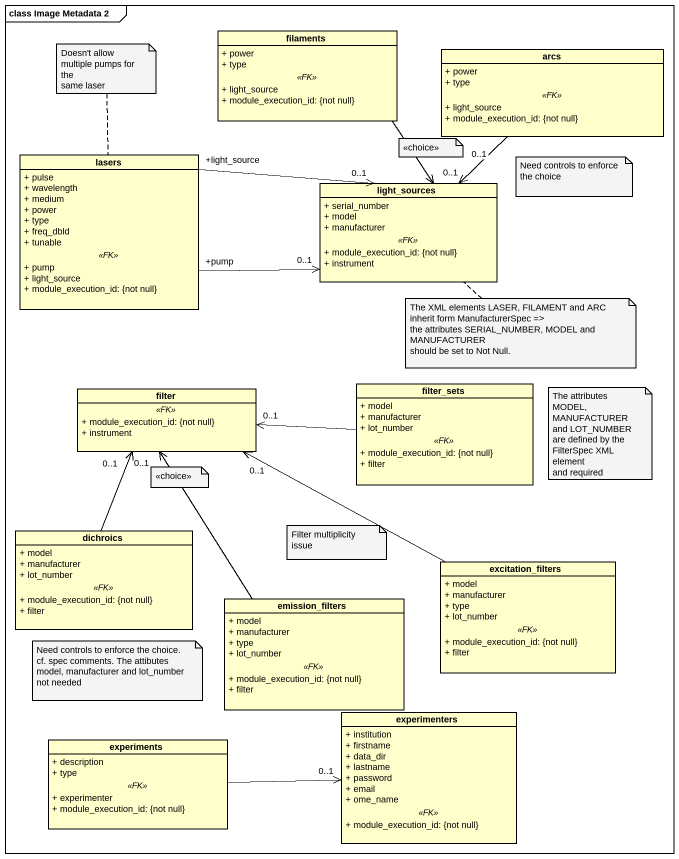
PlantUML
@startuml
mainframe class Image Metadata 2
hide circle
hide empty members
skinparam classAttributeIconSize 0
class filaments {
  + power
  + type
  .. <<FK>> ..
  + light_source
  + module_execution_id: {not null}
}
class arcs {
  + power
  + type
  .. <<FK>> ..
  + light_source
  + module_execution_id: {not null}
}
class lasers {
  + pulse
  + wavelength
  + medium
  + power
  + type
  + freq_dbld
  + tunable
  .. <<FK>> ..
  + pump
  + light_source
  + module_execution_id: {not null}
}
class light_sources {
  + serial_number
  + model
  + manufacturer
  .. <<FK>> ..
  + module_execution_id: {not null}
  + instrument
}
class filter {
  .. <<FK>> ..
  + module_execution_id: {not null}
  + instrument
}
class filter_sets {
  + model
  + manufacturer
  + lot_number
  .. <<FK>> ..
  + module_execution_id: {not null}
  + filter
}
class dichroics {
  + model
  + manufacturer
  + lot_number
  .. <<FK>> ..
  + module_execution_id: {not null}
  + filter
}
class excitation_filters {
  + model
  + manufacturer
  + type
  + lot_number
  .. <<FK>> ..
  + module_execution_id: {not null}
  + filter
}
class emission_filters {
  + model
  + manufacturer
  + type
  + lot_number
  .. <<FK>> ..
  + module_execution_id: {not null}
  + filter
}
class experimenters {
  + institution
  + firstname
  + data_dir
  + lastname
  + password
  + email
  + ome_name
  .. <<FK>> ..
  + module_execution_id: {not null}
}
class experiments {
  + description
  + type
  .. <<FK>> ..
  + experimenter
  + module_execution_id: {not null}
}
filaments --> "0..1" light_sources
arcs --> "0..1" light_sources
lasers "+light_source" -right-> "0..1" light_sources
lasers "+pump" -right-> "0..1" light_sources
filter_sets -left-> "0..1" filter
dichroics -up-> "0..1" filter
excitation_filters -left-> "0..1" filter
emission_filters -up-> "0..1" filter
experiments -right-> "0..1" experimenters
note top of lasers
  Doesn't allow multiple pumps for the
  same laser
end note
note as N2
  <<choice>>
end note
note as N3
  Need controls to enforce
  the choice
end note
note bottom of light_sources
  The XML elements LASER, FILAMENT and ARC
  inherit form ManufacturerSpec =>
  the attributes SERIAL_NUMBER, MODEL and MANUFACTURER
  should be set to Not Null.
end note
note as N5
  The attributes MODEL, MANUFACTURER and LOT_NUMBER
  are defined by the FilterSpec XML element
  and required
end note
note as N6
  <<choice>>
end note
note as N7
  Filter multiplicity issue
end note
note as N8
  Need controls to enforce the choice.
  cf. spec comments. The attibutes model, manufacturer and lot_number
  not needed
end note
@enduml
